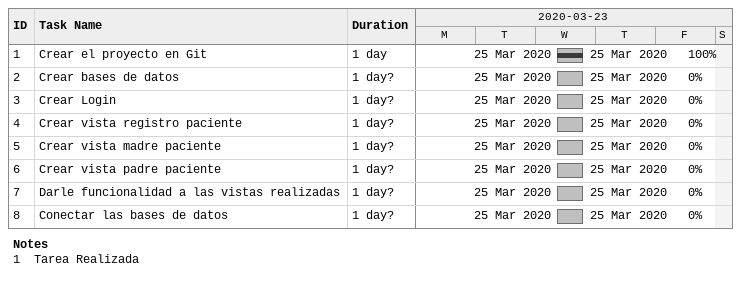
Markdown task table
| ID | Task | Duration | Start | Finish | % complete |
|---|---|---|---|---|---|
| 1 | Crear el proyecto en Git | 1d | 2020-03-25 | 2020-03-25 | 100 |
| 2 | Crear bases de datos | 1d? | 2020-03-25 | 2020-03-25 | 0 |
| 3 | Crear Login | 1d? | 2020-03-25 | 2020-03-25 | 0 |
| 4 | Crear vista registro paciente | 1d? | 2020-03-25 | 2020-03-25 | 0 |
| 5 | Crear vista madre paciente | 1d? | 2020-03-25 | 2020-03-25 | 0 |
| 6 | Crear vista padre paciente | 1d? | 2020-03-25 | 2020-03-25 | 0 |
| 7 | Darle funcionalidad a las vistas realizadas | 1d? | 2020-03-25 | 2020-03-25 | 0 |
| 8 | Conectar las bases de datos | 1d? | 2020-03-25 | 2020-03-25 | 0 |

Notes
- 1: Tarea Realizada
